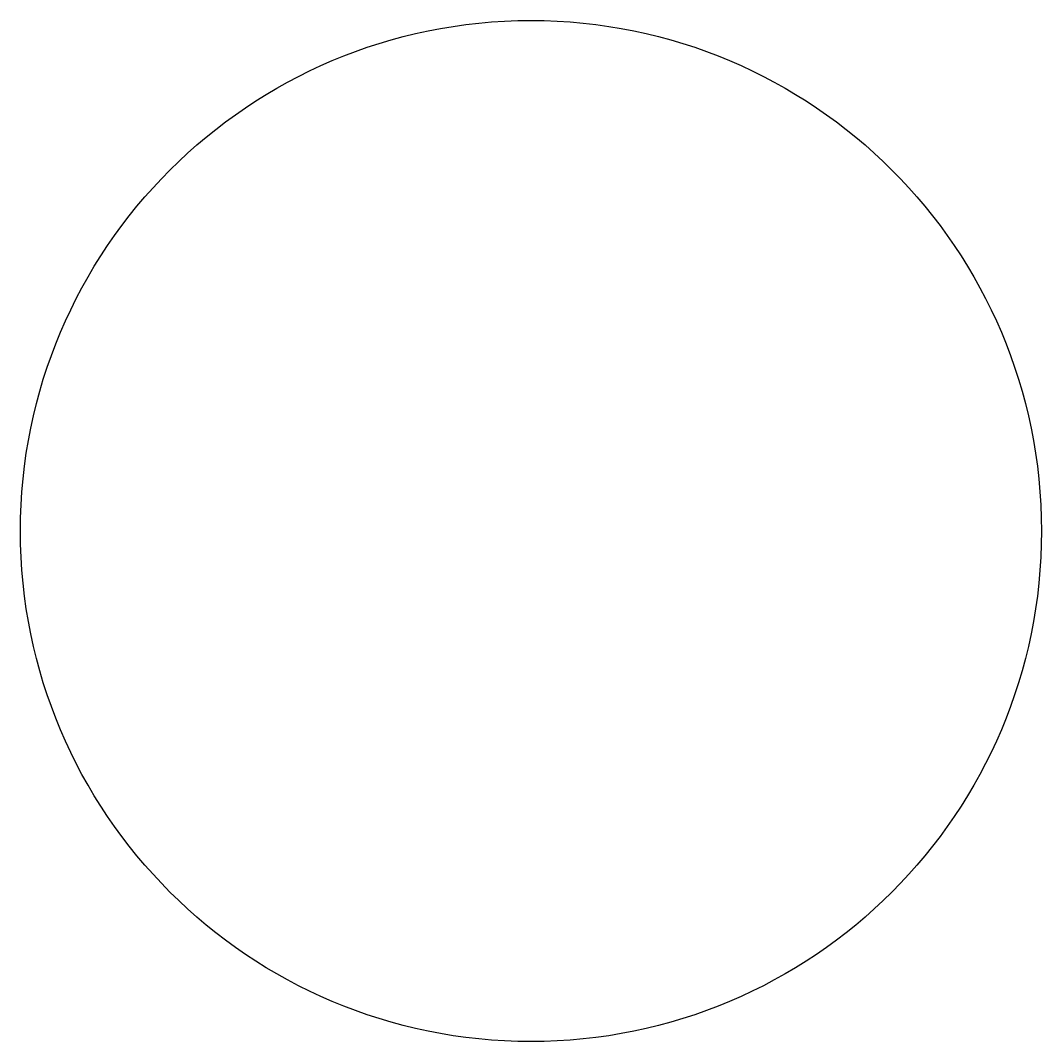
# Model space of a CAD drawing. Header units: millimetres. Extents: x 16318 to 16437, y 32746 to 32865.
import ezdxf

# ---------------------------------------------------------------- set-up
doc = ezdxf.new("R2010")
doc.units = ezdxf.units.MM
doc.layers.add('Слой2', color=5, linetype='Continuous')

# ---------------------------------------------------------------- blocks, each defined once
blk = doc.blocks.new('Блок слои')
at = {"layer": 'Слой2', "ltscale": 100}
blk.add_circle((124.77, 72.09), 59.56, dxfattribs=at)

msp = doc.modelspace()

# ---------------------------------------------------------------- block references
at = {"ltscale": 100}
msp.add_blockref('Блок слои', (16253.06, 32733.55), dxfattribs=at)

doc.saveas('drawing.dxf')
